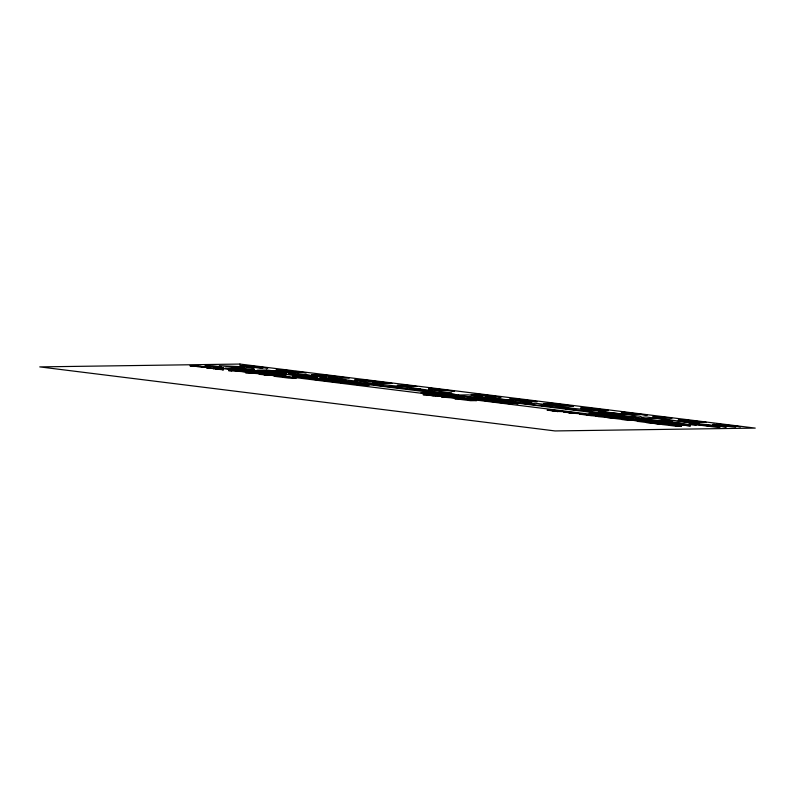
<?xml version="1.0" encoding="UTF-8"?>
<svg xmlns="http://www.w3.org/2000/svg" width="795" height="795" viewBox="0 0 795 795"><rect width="100%" height="100%" fill="white"/><g stroke="black" fill="none" stroke-linecap="round" stroke-linejoin="round"><path stroke-width="1.19" d="M642.141 419.661L656.551 420.943L641.585 420.158L635.94 419.452L636.795 418.687L634.986 418.458L645.073 419.522L642.449 419.392M217.989 369.138L213.139 368.542L213.994 368.582M591.311 415.537L586.471 414.94L587.326 414.98M214.382 368.691L206.521 367.876L217.452 368.403L223.475 369.148L222.352 369.685L223.524 369.834L215.664 369.009L216.777 368.989M261.515 372.13L262.141 372.12M306.9 377.774L307.526 377.764M587.714 415.089L579.853 414.265L590.784 414.791L596.806 415.547L595.684 416.083L596.856 416.232L588.996 415.407L590.109 415.387M622.565 417.504L617.119 416.918L628.08 418.19L608.602 416.053L616.334 415.944L633.754 418.11L620.269 416.868L627.812 417.812L626.381 417.832M626.192 417.454L626.818 417.445M665.445 422.831L659.999 422.244L670.95 423.516L651.483 421.38L659.214 421.271L676.634 423.437L663.149 422.195L670.692 423.139L669.261 423.159M669.072 422.781L669.698 422.771M232.339 367.737L696.122 425.375M217.661 367.946L681.444 425.583M242.217 368.055L237.317 367.886L254.281 369.645L251.866 369.347L254.072 368.284L241.233 366.694L219.321 365.65L242.217 368.055M218.695 368.8L215.972 368.671L218.695 368.8M279.671 374.415L276.163 374.256L279.671 374.415M458.645 396.665L455.147 396.506L458.645 396.665M592.027 415.199L589.304 415.07L592.027 415.199M285.812 374.872L284.372 375.558L285.872 375.747L284.451 375.767L264.01 373.233L285.812 374.872M464.787 397.112L463.346 397.808L464.846 397.987L463.425 398.017L442.984 395.473L464.787 397.112M243.886 367.538L239.424 367.37L243.886 367.538M239.941 364.06L39.75 366.892L555.059 430.94L755.25 428.108L239.941 364.06M191.019 365.789L189.916 365.809L209.83 367.538L195.918 365.72L191.019 365.789M206.352 365.869L204.921 365.889L223.802 367.946L213.458 366.753L221.338 366.853L212.653 365.779L206.352 365.869M241.352 365.64L239.871 365.66L259.567 368.105L263.085 368.055L250.902 366.406L267.796 367.986L247.136 365.551L243.618 365.601L255.811 367.25L241.352 365.64M200.33 366.425L196.544 366.475L205.07 367.012L200.33 366.425M231.335 368.214L225.224 368.294L242.545 370.45L248.656 370.361L231.335 368.214M236.224 368.9L231.355 368.969L242.515 369.685L236.224 368.9M230.49 370.023L229.377 370.033L231.961 370.728L228.523 370.609L245.208 371.851L230.49 370.023M266.673 370.033L257.183 370.172L284.312 373.541L286.429 373.511L267.975 371.345L275.13 371.245L295.124 373.392L266.673 370.033M282.225 369.784L275.885 370.132L296.306 372.666L306.393 372.785L296.078 371.503L290.493 371.851L283.159 370.937L292.52 371.066L282.225 369.784M251.319 370.699L245.208 370.778L262.151 372.885L263.393 372.865L251.339 371.454L269.078 372.785L251.319 370.699M247.275 372.11L245.685 372.13L251.647 372.805L245.516 372.716L262.529 373.998L247.275 372.11M263.97 374.266L259.22 374.336L277.435 375.936L263.97 374.266M297.867 373.908L288.376 374.048L315.506 377.416L317.622 377.387L299.168 375.22L306.323 375.121L326.308 377.267L297.867 373.908M267.766 374.803L263.98 374.862L272.655 375.409L267.766 374.803M313.339 374.684L311.65 374.713L336.722 377.108L329.746 376.959L340.051 378.241L349.164 378.102L320.892 374.594L313.339 374.684M275.229 376.254L274.126 376.274L288.903 378.112L296.147 378.182L280.148 376.194L275.229 376.254M294.836 375.995L292.789 376.015L300.46 376.89L292.58 376.78L314.462 378.43L294.836 375.995M329.06 377.784L319.57 377.923L347.276 381.361L356.756 381.232L329.06 377.784M310.815 378.847L309.394 378.867L318.07 379.95L325.801 379.841L317.125 378.758L310.815 378.847M337.517 378.996L330.362 379.106L338.789 380.149L345.954 380.05L337.517 378.996M327.649 380.179L321.538 380.268L338.869 382.425L344.98 382.335L327.649 380.179M356.18 380.01L354.491 380.04L379.563 382.435L372.587 382.286L382.892 383.568L392.005 383.428L363.732 379.911L356.18 380.01M332.548 380.875L327.669 380.944L338.829 381.66L332.548 380.875M352.513 381.858L350.029 381.888L382.335 384.979L373.342 384.79L387.821 386.589L399.865 386.4L376.969 384.124L362.242 381.729L352.513 381.858M342.148 382.743L340.717 382.763L351.857 383.588L359.738 385.128L369.059 385.217L357.939 384.392L348.468 382.653L342.148 382.743M399.02 385.337L397.331 385.356L407.636 386.638L416.819 386.509L406.513 385.227L399.02 385.337M394.38 387.056L391.895 387.095L426.289 390.623L431.725 390.554L404.019 386.917L394.38 387.056M413.569 388.447L410.429 388.497L420.953 389.371L413.569 388.447M431.258 388.308L428.823 388.338L437.936 389.371L428.575 389.242L438.89 390.524L444.494 390.186L454.561 391.2L431.258 388.308M427.491 391.17L425.007 391.21L455.396 394.509L439.555 392.67L451.61 392.839L437.131 391.041L427.491 391.17M422.413 392.72L420.982 392.74L440.321 395.145L441.752 395.125L438.721 394.499L446.234 394.916L428.714 392.631L422.413 392.72M434.388 393.535L432.669 393.555L440.112 394.241L434.388 393.535M424.838 394.658L422.99 394.688L440.718 396.228L424.838 394.658M472.796 394.499L471.097 394.529L485.218 395.761L494.063 397.381L495.762 397.361L492.165 396.625L501.089 397.112L480.279 394.399L472.796 394.499M429.091 395.195L427.75 395.214L433.494 395.741L429.091 395.195M431.546 395.155L430.204 395.175L435.938 395.701L431.546 395.155M458.506 395.026L456.022 395.065L470.501 396.864L482.625 396.685L468.156 394.886L458.506 395.026M487.017 395.473L484.98 395.503L493.814 396.317L487.017 395.473M443.411 396.476L441.821 396.506L447.784 397.182L441.662 397.093L458.665 398.375L443.411 396.476M478.014 397.321L475.887 397.351L502.46 400.65L507.121 400.581L491.499 398.464L513.272 400.501L485.377 397.212L480.717 397.281L496.338 399.408L478.014 397.321M467.51 398.325L466.089 398.345L477.219 399.17L485.099 400.71L494.43 400.799L483.3 399.974L473.83 398.235L467.51 398.325M455.833 398.702L454.73 398.722L470.62 400.69L476.622 400.61L460.732 398.633L455.833 398.702M516.72 399.06L509.466 399.16L530.036 401.723L537.291 401.614L516.72 399.06M522.534 399.885L516.74 399.965L529.997 400.809L522.534 399.885M490.783 401.217L489.352 401.236L510.46 403.86L511.891 403.84L507.13 402.846L518.191 403.751L497.084 401.127L490.783 401.217M507.697 401.137L505.213 401.177L530.434 403.641L523.209 403.413L537.688 405.212L549.812 405.043L535.333 403.244L532.928 403.612L524.561 402.568L531.815 402.807L517.336 401.008L507.697 401.137M545.211 403.502L543.512 403.522L566.199 406.215L573.453 406.106L552.694 403.393L545.211 403.502M555.695 404.526L553.648 404.556L562.413 405.361L555.695 404.526M559.442 404.466L557.394 404.496L566.159 405.301L559.442 404.466M544.237 405.679L541.753 405.718L574.06 408.809L565.066 408.61L579.545 410.409L591.589 410.23L568.693 407.944L553.966 405.559L544.237 405.679M587.893 407.905L580.638 408.004L601.209 410.568L608.463 410.459L587.893 407.905M593.706 408.729L587.912 408.809L601.169 409.654L593.706 408.729M551.819 410.041L547.069 410.111L557.812 411.562L557.255 411.452L565.285 411.711L551.819 410.041M555.625 410.578L551.829 410.627L560.505 411.184L555.625 410.578M586.104 410.886L583.619 410.916L611.464 414.384L614.913 414.334L598.138 412.376L614.505 413.748L602.968 412.307L605.293 412.277L623.598 414.205L595.743 410.747L586.104 410.886M567.978 411.959L563.824 412.188L583.798 413.927L573.394 413.311L568.594 412.714L574.715 412.794L567.978 411.959M623.866 412.237L621.432 412.277L630.544 413.311L621.193 413.181L631.498 414.463L637.113 414.125L647.17 415.139L623.866 412.237M590.536 413.609L589.115 413.629L607.996 415.696L597.641 414.493L605.522 414.602L596.846 413.519L590.536 413.609M618.023 414.851L615.539 414.891L630.018 416.689L633.774 416.292C642.042 419.929 651.572 418.071 660.397 418.786L645.957 416.987L642.191 417.375L640.154 416.262L627.692 414.722L618.023 414.851M598.923 416.481L597.81 416.5L612.488 418.1L604.438 417.166L610.57 417.256L603.822 416.411L598.923 416.481M654.126 417.037L652.437 417.067L662.742 418.339L671.924 418.21L661.609 416.928L654.126 417.037M614.068 418.369L612.965 418.379L625.715 419.134L614.068 418.369M622.882 419.462L621.779 419.482L641.327 421.072L622.882 419.462M664.471 419.293L661.033 419.333L672.769 420.664L660.715 420.505L675.194 422.304L682.428 421.867L695.695 423.169L664.471 419.293M685.399 420.018L678.135 420.128L698.258 422.622L699.739 422.602L685.419 420.923L691.203 420.843L706.487 422.513L685.399 420.018M638.494 421.4L637.381 421.42L650.141 422.175L638.494 421.4M647.309 422.493L646.196 422.513L659.741 424.192L661.331 424.172L652.814 423.178L665.743 424.113L647.309 422.493M672.987 423.854L671.566 423.874L690.448 425.941L680.093 424.739L687.973 424.848L679.288 423.765L672.987 423.854M691.074 423.795L688.947 423.824L715.53 427.134L720.181 427.064L704.569 424.937L726.332 426.975L698.437 423.695L693.777 423.755L709.398 425.882L691.074 423.795M662.911 424.441L661.808 424.451L676.833 426.319L677.946 426.309L675.591 425.822L681.434 426.15L667.81 424.371L662.911 424.441M672.222 425.067L670.891 425.087L676.674 425.623L672.222 425.067M714.178 424.401L712.698 424.421L732.394 426.865L735.912 426.816L723.728 425.166L740.612 426.746L719.952 424.321L716.444 424.371L728.637 426.011L714.178 424.401"/></g></svg>
